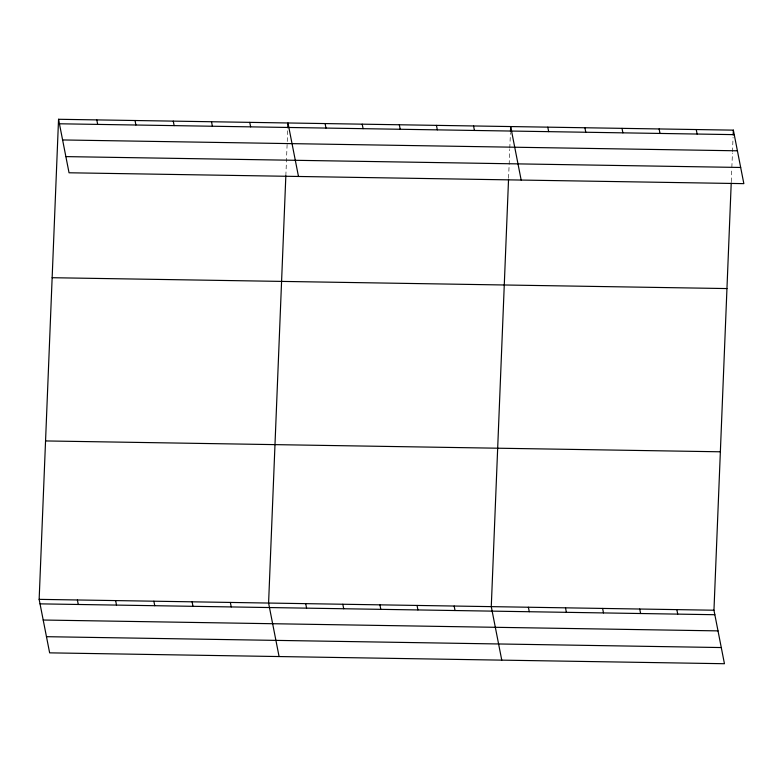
<?xml version="1.0" encoding="UTF-8"?>
<svg xmlns="http://www.w3.org/2000/svg" width="783" height="783" viewBox="0 0 783 783"><rect width="100%" height="100%" fill="white"/><g stroke="black" fill="none" stroke-linecap="round" stroke-linejoin="round"><path stroke-width="0.59" stroke-dasharray="3.92 2.94" d="M285.844 175.784L287.743 128.98M508.588 178.172L509.743 149.367M509.792 148.163L510.428 132.562M731.273 181.754L731.753 169.745M731.851 167.347L732.438 152.949M732.477 151.745L733.064 137.338"/><path stroke-width="1.17" d="M731.224 182.948L713.959 610.221L724.451 663.72L49.642 652.856L39.15 599.357L58.549 119.28L733.358 130.144L743.85 183.643L69.041 172.779L58.549 119.28M285.844 175.784L268.589 603.057L279.081 656.545M287.792 127.776L287.978 122.98L298.48 176.469M508.539 179.366L491.274 606.639L501.766 660.128M510.477 131.358L510.673 126.562L521.165 180.051M733.162 134.94L733.358 130.144M59.43 123.783L734.239 134.637M62.601 139.951L737.41 150.806M65.87 156.61L740.679 167.464M52.148 277.711L726.957 288.565M45.551 440.937L720.36 451.791M39.15 599.357L713.959 610.221M40.031 603.859L714.84 614.714M43.202 620.028L718.011 630.883M46.471 636.687L721.28 647.551M696.244 129.547L697.124 134.04M659.129 128.95L660.01 133.443M622.015 128.353L622.896 132.846M584.901 127.756L585.782 132.249M676.845 609.624L677.726 614.117M547.787 127.159L548.668 131.652M639.731 609.027L640.611 613.52M602.616 608.43L603.497 612.923M473.558 125.965L474.439 130.458M565.502 607.833L566.383 612.326M436.444 125.368L437.325 129.861M528.388 607.236L529.269 611.729M399.33 124.771L400.211 129.264M362.206 124.174L363.097 128.666M454.16 606.042L455.04 610.534M325.092 123.577L325.982 128.069M417.045 605.445L417.926 609.937M379.931 604.848L380.812 609.34M249.748 122.363L250.629 126.856M342.817 604.251L343.698 608.743M211.508 121.747L212.389 126.239M305.703 603.654L306.584 608.146M173.268 121.13L174.149 125.632M230.349 602.44L231.23 606.933M135.028 120.513L135.909 125.016M192.109 601.824L192.99 606.326M96.789 119.897L97.669 124.399M153.869 601.207L154.75 605.709M115.63 600.59L116.51 605.093M77.39 599.974L78.271 604.476"/></g></svg>
